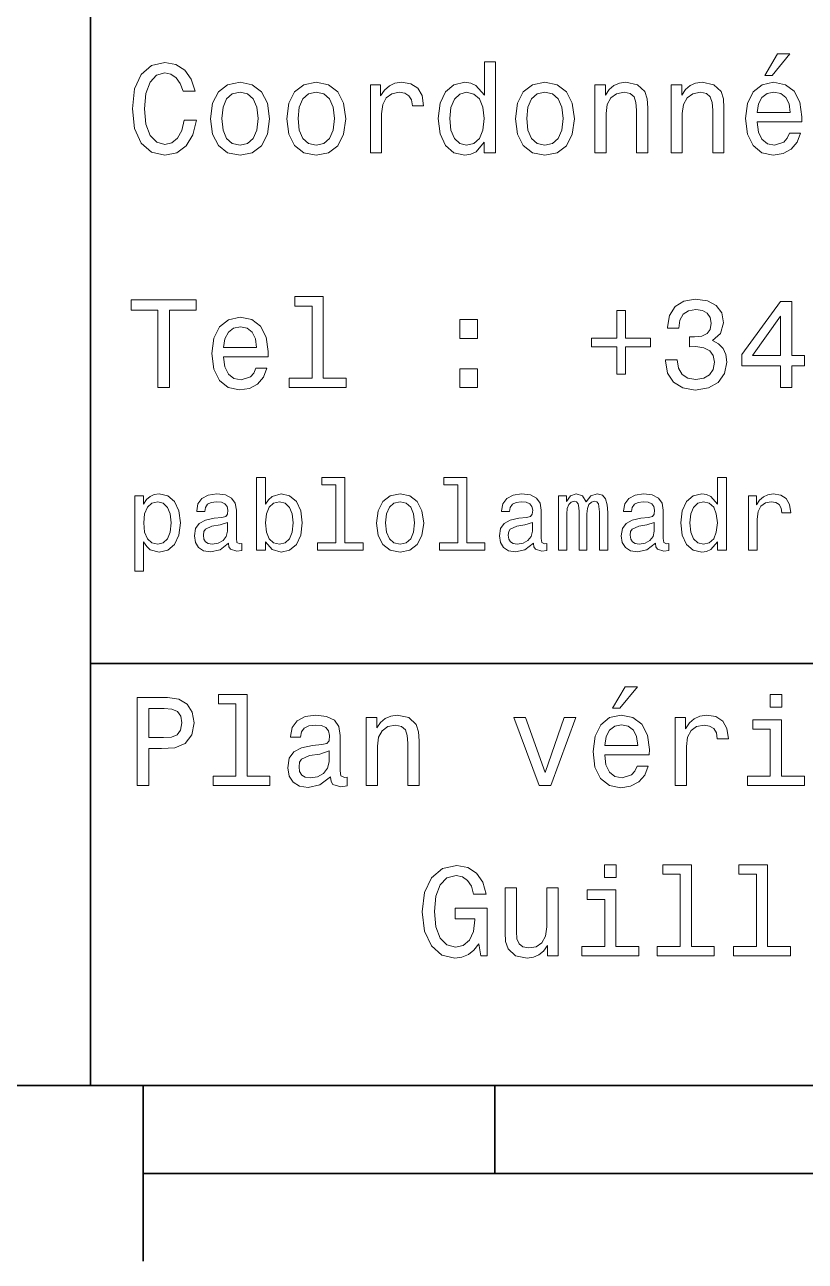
# Model space of a CAD drawing. Extents: x 0 to 297, y 0 to 210.
# Drawn here: x 95.13 to 117.33, y 5 to 40.17 of the extents above; entities that cross this region are included whole.
import ezdxf

# ---------------------------------------------------------------- set-up
doc = ezdxf.new("R2010")
doc.units = 0

msp = doc.modelspace()

# ---------------------------------------------------------------- linework, layer by layer
at = {"color": 7, "lineweight": 35}
for p, q in [((97, 10), (97, 70)), ((97, 22), (162, 22)), ((10, 10), (287, 10)), ((97, 10), (287, 10)), ((98.5, 7.5), (198.5, 7.5))]:
    msp.add_line(p, q, dxfattribs=at)
at = {"color": 7, "lineweight": 35, "ltscale": 0.125}
msp.add_line((98.5, 10), (98.5, 5), dxfattribs=at)
at = {"color": 7, "lineweight": 35, "ltscale": 0.0625}
msp.add_line((108.5, 10), (108.5, 7.5), dxfattribs=at)
at = {"color": 7, "lineweight": 13}
for points in [[(99.66787, 37.460373), (99.595818, 37.15778), (99.476944, 36.941643), (99.311241, 36.808357), (99.116714, 36.765129), (98.882568, 36.829971), (98.698845, 37.024494), (98.57637, 37.341499), (98.536743, 37.780979), (98.57637, 38.216858), (98.695244, 38.537464), (98.87896, 38.731987), (99.116714, 38.80043), (99.289627, 38.764408), (99.437317, 38.663544), (99.552597, 38.501442), (99.631844, 38.278099), (99.97406, 38.278099), (99.865997, 38.620316), (99.678673, 38.879681), (99.422913, 39.041786), (99.116714, 39.099422), (98.734871, 39.009365), (98.443085, 38.757202), (98.25576, 38.342937), (98.190926, 37.780979), (98.25576, 37.219021), (98.443085, 36.804756), (98.734871, 36.548992), (99.116714, 36.462536), (99.451729, 36.530979), (99.721901, 36.721901), (99.912827, 37.035301), (100.013687, 37.460373)], [(108.201729, 36.829971), (108.201729, 36.530979), (108.51873, 36.530979), (108.51873, 39.117435), (108.20533, 39.117435), (108.20533, 38.170029), (107.963974, 38.443802), (107.816284, 38.508644), (107.646973, 38.533859), (107.340775, 38.461815), (107.103027, 38.260086), (106.948128, 37.935879), (106.894089, 37.5), (106.948128, 37.064121), (107.103027, 36.736309), (107.340775, 36.530979), (107.646973, 36.462536), (107.816284, 36.487751), (107.967575, 36.552593)], [(116.184441, 38.728386), (116.396973, 38.728386), (116.897697, 39.340778), (116.54467, 39.340778)], [(100.413544, 37.496399), (100.471184, 37.056915), (100.636887, 36.732708), (100.899857, 36.530979), (101.252884, 36.462536), (101.602303, 36.530979), (101.865273, 36.729107), (102.030983, 37.053314), (102.092216, 37.496399), (102.030983, 37.935879), (101.865273, 38.263687), (101.602303, 38.461815), (101.252884, 38.533859), (100.899857, 38.461815), (100.636887, 38.260086), (100.471184, 37.935879)], [(102.58213, 37.496399), (102.639771, 37.056915), (102.805473, 36.732708), (103.068443, 36.530979), (103.421471, 36.462536), (103.770897, 36.530979), (104.033859, 36.729107), (104.19957, 37.053314), (104.260803, 37.496399), (104.19957, 37.935879), (104.033859, 38.263687), (103.770897, 38.461815), (103.421471, 38.533859), (103.068443, 38.461815), (102.805473, 38.260086), (102.639771, 37.935879)], [(104.963257, 36.530979), (105.280258, 36.530979), (105.280258, 37.636887), (105.312683, 37.903458), (105.409943, 38.094379), (105.568443, 38.209652), (105.780983, 38.249279), (105.939484, 38.224064), (106.058357, 38.152016), (106.130402, 38.029537), (106.155617, 37.863831), (106.476227, 37.863831), (106.432999, 38.155621), (106.314117, 38.364552), (106.115997, 38.490635), (105.845825, 38.533859), (105.662102, 38.505043), (105.503601, 38.432995), (105.363113, 38.310516), (105.251442, 38.144814), (105.251442, 38.465416), (104.963257, 38.465416)], [(109.087898, 37.496399), (109.145531, 37.056915), (109.311241, 36.732708), (109.574203, 36.530979), (109.927231, 36.462536), (110.276657, 36.530979), (110.539627, 36.729107), (110.70533, 37.053314), (110.766571, 37.496399), (110.70533, 37.935879), (110.539627, 38.263687), (110.276657, 38.461815), (109.927231, 38.533859), (109.574203, 38.461815), (109.311241, 38.260086), (109.145531, 37.935879)], [(111.350143, 36.530979), (111.667145, 36.530979), (111.667145, 37.647694), (111.69957, 37.903458), (111.804031, 38.090778), (111.966141, 38.206051), (112.182274, 38.249279), (112.355186, 38.213257), (112.463257, 38.115993), (112.517288, 37.953888), (112.535301, 37.737751), (112.535301, 36.530979), (112.852303, 36.530979), (112.852303, 37.802593), (112.837898, 38.058357), (112.773056, 38.270893), (112.560516, 38.465416), (112.229103, 38.533859), (112.045387, 38.508644), (111.890488, 38.440201), (111.757202, 38.324928), (111.65274, 38.170029), (111.65274, 38.465416), (111.350143, 38.465416)], [(113.51873, 36.530979), (113.835732, 36.530979), (113.835732, 37.647694), (113.868156, 37.903458), (113.972626, 38.090778), (114.134727, 38.206051), (114.350861, 38.249279), (114.523773, 38.213257), (114.631844, 38.115993), (114.685883, 37.953888), (114.703888, 37.737751), (114.703888, 36.530979), (115.020889, 36.530979), (115.020889, 37.802593), (115.006485, 38.058357), (114.941643, 38.270893), (114.729111, 38.465416), (114.39769, 38.533859), (114.213974, 38.508644), (114.059082, 38.440201), (113.925789, 38.324928), (113.821327, 38.170029), (113.821327, 38.465416), (113.51873, 38.465416)], [(115.964699, 37.406338), (117.232712, 37.406338), (117.236313, 37.554035), (117.178673, 37.9683), (117.020172, 38.278099), (116.768013, 38.465416), (116.432999, 38.533859), (116.105186, 38.461815), (115.853027, 38.260086), (115.690918, 37.932278), (115.633286, 37.5), (115.687317, 37.056915), (115.849426, 36.732708), (116.097984, 36.530979), (116.422188, 36.462536), (116.703171, 36.509365), (116.933716, 36.631844), (117.103027, 36.826366), (117.200287, 37.085735), (116.886887, 37.085735), (116.822044, 36.941643), (116.728386, 36.833572), (116.461815, 36.747116), (116.256485, 36.786743), (116.101585, 36.912823), (116.000717, 37.118156), (115.964699, 37.395531)], [(100.737755, 37.5), (100.770172, 37.824207), (100.87104, 38.058357), (101.033142, 38.20245), (101.252884, 38.25288), (101.469017, 38.20245), (101.631126, 38.061958), (101.731987, 37.824207), (101.768013, 37.5), (101.731987, 37.172188), (101.631126, 36.934437), (101.469017, 36.790344), (101.252884, 36.743515), (101.033142, 36.790344), (100.87104, 36.934437), (100.770172, 37.172188)], [(102.906342, 37.5), (102.938759, 37.824207), (103.039627, 38.058357), (103.201729, 38.20245), (103.421471, 38.25288), (103.637611, 38.20245), (103.799713, 38.061958), (103.900574, 37.824207), (103.9366, 37.5), (103.900574, 37.172188), (103.799713, 36.934437), (103.637611, 36.790344), (103.421471, 36.743515), (103.201729, 36.790344), (103.039627, 36.934437), (102.938759, 37.172188)], [(107.701012, 38.249279), (107.909943, 38.198845), (108.068443, 38.058357), (108.162102, 37.824207), (108.198128, 37.5), (108.162102, 37.172188), (108.068443, 36.938038), (107.909943, 36.793949), (107.701012, 36.747116), (107.502884, 36.793949), (107.351585, 36.938038), (107.250717, 37.175793), (107.2183, 37.5), (107.250717, 37.820606), (107.351585, 38.054756), (107.502884, 38.198845)], [(109.412102, 37.5), (109.444527, 37.824207), (109.545387, 38.058357), (109.707489, 38.20245), (109.927231, 38.25288), (110.143372, 38.20245), (110.305473, 38.061958), (110.406342, 37.824207), (110.44236, 37.5), (110.406342, 37.172188), (110.305473, 36.934437), (110.143372, 36.790344), (109.927231, 36.743515), (109.707489, 36.790344), (109.545387, 36.934437), (109.444527, 37.172188)], [(115.964699, 37.672909), (116.004318, 37.921471), (116.101585, 38.105186), (116.249283, 38.216858), (116.443802, 38.256485), (116.634727, 38.216858), (116.782425, 38.105186), (116.872482, 37.921471), (116.9049, 37.672909)], [(103.306198, 32.170029), (103.306198, 30.116714), (102.654175, 30.116714), (102.654175, 29.850143), (104.271614, 29.850143), (104.271614, 30.116714), (103.623199, 30.116714), (103.623199, 32.4366), (102.809074, 32.4366), (102.809074, 32.170029)], [(113.356628, 30.635447), (113.356628, 30.610229), (113.414261, 30.264408), (113.583572, 30.005043), (113.850143, 29.839336), (114.203171, 29.778097), (114.577805, 29.839336), (114.858788, 29.997837), (115.038902, 30.25), (115.103745, 30.574207), (115.074928, 30.786743), (114.995674, 30.959654), (114.865997, 31.092939), (114.693085, 31.190201), (114.927231, 31.384726), (115.010086, 31.694523), (114.956055, 31.975504), (114.801147, 32.188038), (114.548988, 32.321323), (114.203171, 32.368156), (113.87896, 32.310516), (113.630402, 32.152016), (113.4683, 31.899855), (113.414261, 31.56484), (113.414261, 31.539625), (113.734871, 31.539625), (113.763687, 31.770172), (113.857346, 31.935879), (114.008644, 32.036743), (114.221184, 32.072765), (114.408501, 32.043949), (114.545387, 31.9683), (114.628242, 31.845821), (114.66066, 31.680115), (114.628242, 31.503601), (114.541786, 31.384726), (114.390488, 31.312679), (114.185158, 31.291065), (114.04467, 31.294668), (114.04467, 31.010086), (114.221184, 31.01729), (114.448128, 30.984869), (114.617432, 30.898415), (114.7183, 30.757925), (114.754318, 30.574207), (114.714699, 30.365273), (114.610229, 30.210375), (114.444527, 30.113111), (114.224785, 30.08069), (113.997841, 30.116714), (113.83213, 30.224783), (113.727661, 30.397694), (113.688042, 30.635447)], [(98.918587, 29.850143), (99.25, 29.850143), (99.25, 32.04755), (100.006485, 32.04755), (100.006485, 32.350143), (98.158501, 32.350143), (98.158501, 32.04755), (98.918587, 32.04755)], [(111.969742, 32.040344), (111.969742, 31.258644), (111.256485, 31.258644), (111.256485, 31.010086), (111.969742, 31.010086), (111.969742, 30.228386), (112.221901, 30.228386), (112.221901, 31.010086), (112.931557, 31.010086), (112.931557, 31.258644), (112.221901, 31.258644), (112.221901, 32.040344)], [(116.631126, 29.850143), (116.95533, 29.850143), (116.95533, 30.46974), (117.311958, 30.46974), (117.311958, 30.757925), (116.95533, 30.757925), (116.95533, 32.296108), (116.627518, 32.296108), (115.532425, 30.786743), (115.532425, 30.46974), (116.631126, 30.46974)], [(100.784584, 30.725504), (102.052597, 30.725504), (102.056198, 30.873198), (101.998558, 31.287464), (101.840057, 31.597261), (101.587898, 31.784582), (101.252884, 31.853025), (100.925072, 31.780979), (100.672913, 31.57925), (100.510803, 31.25144), (100.453171, 30.819164), (100.507202, 30.37608), (100.669312, 30.051872), (100.91787, 29.850143), (101.242073, 29.7817), (101.523056, 29.828529), (101.753601, 29.951008), (101.922913, 30.145533), (102.020172, 30.404898), (101.706772, 30.404898), (101.64193, 30.260807), (101.548271, 30.152737), (101.2817, 30.066282), (101.07637, 30.105907), (100.921471, 30.231987), (100.820602, 30.437319), (100.784584, 30.714697)], [(107.510086, 31.247837), (108.007202, 31.247837), (108.007202, 31.784582), (107.510086, 31.784582)], [(115.835014, 30.757925), (116.631126, 31.878241), (116.631126, 30.757925)], [(100.784584, 30.992075), (100.824211, 31.240633), (100.921471, 31.424351), (101.069168, 31.536022), (101.263687, 31.575647), (101.454613, 31.536022), (101.602303, 31.424351), (101.69236, 31.240633), (101.724785, 30.992075)], [(107.510086, 29.850143), (108.007202, 29.850143), (108.007202, 30.386887), (107.510086, 30.386887)], [(101.979828, 25.463978), (102.167145, 25.242075), (102.42363, 25.170031), (102.665703, 25.224785), (102.858788, 25.38905), (102.979828, 25.651299), (103.02594, 26), (102.979828, 26.348703), (102.855911, 26.60807), (102.665703, 26.769453), (102.42363, 26.827091), (102.170029, 26.752163), (102.066284, 26.659943), (101.979828, 26.536024), (101.979828, 27.293949), (101.726227, 27.293949), (101.726227, 25.224785), (101.979828, 25.224785)], [(103.979828, 27.080692), (103.979828, 25.438042), (103.458214, 25.438042), (103.458214, 25.224785), (104.752159, 25.224785), (104.752159, 25.438042), (104.233429, 25.438042), (104.233429, 27.293949), (103.58213, 27.293949), (103.58213, 27.080692)], [(107.44957, 27.080692), (107.44957, 25.438042), (106.927956, 25.438042), (106.927956, 25.224785), (108.221901, 25.224785), (108.221901, 25.438042), (107.703171, 25.438042), (107.703171, 27.293949), (107.051872, 27.293949), (107.051872, 27.080692)], [(114.835732, 25.463978), (114.835732, 25.224785), (115.08934, 25.224785), (115.08934, 27.293949), (114.838615, 27.293949), (114.838615, 26.536024), (114.645531, 26.755045), (114.527374, 26.806917), (114.39193, 26.827091), (114.146973, 26.769453), (113.956772, 26.60807), (113.832855, 26.348703), (113.789627, 26), (113.832855, 25.651299), (113.956772, 25.38905), (114.146973, 25.224785), (114.39193, 25.170031), (114.527374, 25.190203), (114.648415, 25.242075)], [(98.510086, 26.533142), (98.510086, 26.772335), (98.256485, 26.772335), (98.256485, 24.62536), (98.510086, 24.62536), (98.510086, 25.461096), (98.599426, 25.325649), (98.700287, 25.236313), (98.953888, 25.170031), (99.195969, 25.224785), (99.386169, 25.38905), (99.510086, 25.648417), (99.556198, 26), (99.510086, 26.348703), (99.386169, 26.60807), (99.195969, 26.769453), (98.953888, 26.827091), (98.815559, 26.809799), (98.697403, 26.755045), (98.596542, 26.662825)], [(100.925072, 25.426514), (100.925072, 25.417868), (100.939484, 25.319885), (100.982712, 25.250721), (101.164268, 25.195967), (101.305473, 25.219021), (101.305473, 25.414986), (101.244957, 25.406342), (101.164268, 25.443806), (101.149857, 25.559078), (101.149857, 26.360231), (101.115273, 26.564842), (101.014412, 26.708935), (100.838615, 26.795389), (100.590775, 26.827091), (100.348701, 26.792507), (100.170029, 26.694525), (100.05764, 26.541788), (100.020172, 26.340059), (100.020172, 26.322767), (100.247841, 26.322767), (100.268013, 26.443806), (100.331413, 26.53026), (100.435158, 26.582134), (100.58213, 26.602306), (100.723343, 26.587896), (100.824211, 26.54467), (100.884727, 26.469742), (100.9049, 26.365995), (100.893372, 26.244957), (100.84726, 26.184439), (100.731987, 26.155621), (100.515854, 26.132566), (100.268013, 26.080692), (100.092216, 25.988474), (99.988472, 25.844381), (99.956772, 25.631124), (99.985588, 25.440924), (100.074928, 25.299713), (100.219017, 25.210375), (100.41787, 25.178675), (100.685883, 25.239195)], [(105.135445, 25.99712), (105.181557, 25.645535), (105.314117, 25.386168), (105.524498, 25.224785), (105.806915, 25.170031), (106.086456, 25.224785), (106.296829, 25.383286), (106.429398, 25.642653), (106.478386, 25.99712), (106.429398, 26.348703), (106.296829, 26.610952), (106.086456, 26.769453), (105.806915, 26.827091), (105.524498, 26.769453), (105.314117, 26.60807), (105.181557, 26.348703)], [(109.599426, 25.426514), (109.599426, 25.417868), (109.613831, 25.319885), (109.657059, 25.250721), (109.838615, 25.195967), (109.979828, 25.219021), (109.979828, 25.414986), (109.919312, 25.406342), (109.838615, 25.443806), (109.824203, 25.559078), (109.824203, 26.360231), (109.789627, 26.564842), (109.688759, 26.708935), (109.51297, 26.795389), (109.265129, 26.827091), (109.023056, 26.792507), (108.844383, 26.694525), (108.731987, 26.541788), (108.694527, 26.340059), (108.694527, 26.322767), (108.922188, 26.322767), (108.94236, 26.443806), (109.00576, 26.53026), (109.109512, 26.582134), (109.256485, 26.602306), (109.397697, 26.587896), (109.498558, 26.54467), (109.559074, 26.469742), (109.579254, 26.365995), (109.567726, 26.244957), (109.521614, 26.184439), (109.406342, 26.155621), (109.190201, 26.132566), (108.94236, 26.080692), (108.766571, 25.988474), (108.662827, 25.844381), (108.631126, 25.631124), (108.659943, 25.440924), (108.749283, 25.299713), (108.893372, 25.210375), (109.092216, 25.178675), (109.360229, 25.239195)], [(110.314117, 25.224785), (110.547546, 25.224785), (110.547546, 26.259367), (110.561958, 26.414986), (110.605186, 26.527378), (110.671471, 26.59366), (110.757927, 26.619598), (110.827087, 26.596542), (110.873199, 26.538906), (110.896255, 26.440924), (110.9049, 26.311241), (110.9049, 25.224785), (111.123917, 25.224785), (111.123917, 26.259367), (111.138329, 26.412106), (111.181557, 26.524496), (111.250717, 26.59366), (111.337173, 26.619598), (111.406342, 26.596542), (111.452446, 26.538906), (111.48127, 26.311241), (111.48127, 25.224785), (111.714699, 25.224785), (111.714699, 26.293949), (111.700287, 26.515852), (111.654175, 26.685881), (111.561958, 26.789627), (111.412102, 26.827091), (111.236313, 26.769453), (111.100861, 26.602306), (110.994232, 26.766571), (110.815559, 26.827091), (110.651299, 26.769453), (110.538902, 26.60807), (110.538902, 26.772335), (110.314117, 26.772335)], [(113.06916, 25.426514), (113.06916, 25.417868), (113.083572, 25.319885), (113.126801, 25.250721), (113.308357, 25.195967), (113.44957, 25.219021), (113.44957, 25.414986), (113.389046, 25.406342), (113.308357, 25.443806), (113.293945, 25.559078), (113.293945, 26.360231), (113.259369, 26.564842), (113.158501, 26.708935), (112.982712, 26.795389), (112.734871, 26.827091), (112.492798, 26.792507), (112.314117, 26.694525), (112.201729, 26.541788), (112.164261, 26.340059), (112.164261, 26.322767), (112.39193, 26.322767), (112.412102, 26.443806), (112.475502, 26.53026), (112.579247, 26.582134), (112.726227, 26.602306), (112.867432, 26.587896), (112.9683, 26.54467), (113.028816, 26.469742), (113.048988, 26.365995), (113.03746, 26.244957), (112.991356, 26.184439), (112.876083, 26.155621), (112.659943, 26.132566), (112.412102, 26.080692), (112.236313, 25.988474), (112.132561, 25.844381), (112.100861, 25.631124), (112.129684, 25.440924), (112.219017, 25.299713), (112.363113, 25.210375), (112.561958, 25.178675), (112.829971, 25.239195)], [(115.714691, 25.224785), (115.9683, 25.224785), (115.9683, 26.10951), (115.994232, 26.322767), (116.072044, 26.475506), (116.198845, 26.567724), (116.368874, 26.599424), (116.495674, 26.579252), (116.590775, 26.521614), (116.648415, 26.423632), (116.668587, 26.291067), (116.925072, 26.291067), (116.890488, 26.524496), (116.795387, 26.691643), (116.636887, 26.792507), (116.420746, 26.827091), (116.273773, 26.804035), (116.146973, 26.746399), (116.034576, 26.648417), (115.945244, 26.515852), (115.945244, 26.772335), (115.714691, 26.772335)], [(98.91066, 25.397696), (98.740631, 25.43516), (98.616714, 25.550434), (98.538902, 25.737753), (98.51297, 26), (98.538902, 26.259367), (98.616714, 26.446688), (98.740631, 26.559078), (98.91066, 26.599424), (99.066284, 26.559078), (99.190201, 26.443806), (99.268013, 26.256485), (99.296829, 26), (99.268013, 25.740635), (99.190201, 25.550434), (99.066284, 25.43516)], [(102.766571, 26), (102.737755, 25.740635), (102.659943, 25.550434), (102.536026, 25.43516), (102.380402, 25.397696), (102.210373, 25.43516), (102.086456, 25.550434), (102.008644, 25.737753), (101.982712, 26), (102.008644, 26.259367), (102.086456, 26.446688), (102.210373, 26.559078), (102.380402, 26.599424), (102.536026, 26.559078), (102.659943, 26.443806), (102.737755, 26.256485)], [(105.394814, 26), (105.420746, 26.259367), (105.501442, 26.446688), (105.631126, 26.56196), (105.806915, 26.602306), (105.979828, 26.56196), (106.109512, 26.449568), (106.190201, 26.259367), (106.219017, 26), (106.190201, 25.737753), (106.109512, 25.547552), (105.979828, 25.432278), (105.806915, 25.394814), (105.631126, 25.432278), (105.501442, 25.547552), (105.420746, 25.737753)], [(114.435158, 26.599424), (114.602303, 26.559078), (114.729103, 26.446688), (114.804031, 26.259367), (114.832855, 26), (114.804031, 25.737753), (114.729103, 25.550434), (114.602303, 25.43516), (114.435158, 25.397696), (114.276657, 25.43516), (114.155617, 25.550434), (114.074928, 25.740635), (114.048988, 26), (114.074928, 26.256485), (114.155617, 26.443806), (114.276657, 26.559078)], [(100.896255, 25.766571), (100.861671, 25.616716), (100.769455, 25.501442), (100.631126, 25.426514), (100.461098, 25.400578), (100.351585, 25.414986), (100.273773, 25.461096), (100.224785, 25.541788), (100.210373, 25.654181), (100.221901, 25.755045), (100.268013, 25.827091), (100.452446, 25.907782), (100.685883, 25.942364), (100.896255, 26.011528)], [(109.570602, 25.766571), (109.536026, 25.616716), (109.443802, 25.501442), (109.305473, 25.426514), (109.135445, 25.400578), (109.02594, 25.414986), (108.948128, 25.461096), (108.899139, 25.541788), (108.884727, 25.654181), (108.896255, 25.755045), (108.94236, 25.827091), (109.126801, 25.907782), (109.360229, 25.942364), (109.570602, 26.011528)], [(113.040344, 25.766571), (113.00576, 25.616716), (112.913544, 25.501442), (112.775215, 25.426514), (112.605186, 25.400578), (112.495674, 25.414986), (112.41787, 25.461096), (112.368874, 25.541788), (112.354462, 25.654181), (112.365997, 25.755045), (112.412102, 25.827091), (112.596542, 25.907782), (112.829971, 25.942364), (113.040344, 26.011528)], [(101.137611, 20.850864), (101.137611, 18.79755), (100.485588, 18.79755), (100.485588, 18.530979), (102.103027, 18.530979), (102.103027, 18.79755), (101.454613, 18.79755), (101.454613, 21.117435), (100.640488, 21.117435), (100.640488, 20.850864)], [(111.84726, 20.728386), (112.059799, 20.728386), (112.560516, 21.340778), (112.207489, 21.340778)], [(116.667145, 21.117435), (116.33213, 21.117435), (116.33213, 20.757204), (116.667145, 20.757204)], [(98.324211, 18.530979), (98.655617, 18.530979), (98.655617, 19.586454), (99.023056, 19.586454), (99.394089, 19.604465), (99.689484, 19.730547), (99.880402, 19.975504), (99.945244, 20.310518), (99.894814, 20.620316), (99.750717, 20.847261), (99.51297, 20.98415), (99.188759, 21.030979), (98.324211, 21.030979)], [(99.098701, 20.724783), (99.314842, 20.703169), (99.473343, 20.634726), (99.567001, 20.508644), (99.599426, 20.310518), (99.5634, 20.101583), (99.466141, 19.975504), (99.30043, 19.910662), (99.073486, 19.892651), (98.655617, 19.892651), (98.655617, 20.724783)], [(103.824928, 18.78314), (103.824928, 18.772333), (103.842941, 18.649855), (103.896973, 18.5634), (104.123917, 18.494957), (104.30043, 18.523775), (104.30043, 18.768732), (104.224785, 18.757925), (104.123917, 18.804754), (104.105911, 18.948847), (104.105911, 19.950287), (104.062683, 20.206051), (103.9366, 20.386166), (103.716858, 20.494236), (103.407059, 20.533861), (103.104469, 20.490633), (102.881126, 20.368155), (102.740631, 20.177233), (102.693802, 19.925072), (102.693802, 19.903458), (102.978386, 19.903458), (103.003601, 20.054754), (103.082855, 20.162823), (103.21254, 20.227665), (103.396255, 20.252882), (103.572769, 20.234869), (103.698845, 20.180836), (103.774498, 20.087175), (103.799713, 19.957493), (103.785301, 19.806194), (103.727669, 19.730547), (103.583572, 19.694523), (103.3134, 19.665705), (103.003601, 19.600864), (102.783859, 19.48559), (102.654175, 19.305475), (102.614555, 19.038904), (102.650574, 18.801151), (102.762245, 18.62464), (102.94236, 18.512968), (103.190926, 18.473343), (103.52594, 18.54899)], [(104.844383, 18.530979), (105.161385, 18.530979), (105.161385, 19.647694), (105.193802, 19.903458), (105.298271, 20.090778), (105.460373, 20.206051), (105.676514, 20.249279), (105.849426, 20.213255), (105.957497, 20.115993), (106.011528, 19.95389), (106.029541, 19.737751), (106.029541, 18.530979), (106.346542, 18.530979), (106.346542, 19.802593), (106.33213, 20.058357), (106.267288, 20.270893), (106.054756, 20.465418), (105.723343, 20.533861), (105.539627, 20.508644), (105.384727, 20.440201), (105.251442, 20.324926), (105.146973, 20.170029), (105.146973, 20.465418), (104.844383, 20.465418)], [(109.761528, 18.530979), (110.096542, 18.530979), (110.802597, 20.465418), (110.474785, 20.465418), (109.930832, 18.905619), (109.376083, 20.465418), (109.04467, 20.465418)], [(111.627518, 19.40634), (112.895531, 19.40634), (112.899132, 19.554033), (112.841499, 19.9683), (112.682999, 20.278097), (112.430832, 20.465418), (112.095825, 20.533861), (111.768013, 20.461815), (111.515854, 20.260086), (111.353745, 19.932276), (111.296112, 19.5), (111.350143, 19.056915), (111.512245, 18.732708), (111.760803, 18.530979), (112.085014, 18.462536), (112.365997, 18.509365), (112.596542, 18.631844), (112.765854, 18.826368), (112.863113, 19.085733), (112.549713, 19.085733), (112.484871, 18.941643), (112.391212, 18.833572), (112.124641, 18.747118), (111.919312, 18.786743), (111.764412, 18.912823), (111.663544, 19.118155), (111.627518, 19.395533)], [(113.637604, 18.530979), (113.954613, 18.530979), (113.954613, 19.636887), (113.98703, 19.903458), (114.08429, 20.094379), (114.242798, 20.209654), (114.45533, 20.249279), (114.613831, 20.224062), (114.732712, 20.152016), (114.804756, 20.029537), (114.829971, 19.863832), (115.150574, 19.863832), (115.107346, 20.155619), (114.988472, 20.364553), (114.790344, 20.490633), (114.520172, 20.533861), (114.336456, 20.505043), (114.177956, 20.432997), (114.03746, 20.310518), (113.925789, 20.144812), (113.925789, 20.465418), (113.637604, 20.465418)], [(116.656342, 18.79755), (116.656342, 20.400576), (115.842216, 20.400576), (115.842216, 20.130404), (116.33934, 20.130404), (116.33934, 18.79755), (115.690918, 18.79755), (115.690918, 18.530979), (117.311958, 18.530979), (117.311958, 18.79755)], [(111.627518, 19.672911), (111.667145, 19.921469), (111.764412, 20.105186), (111.912102, 20.216858), (112.106628, 20.256483), (112.297546, 20.216858), (112.445244, 20.105186), (112.535301, 19.921469), (112.567726, 19.672911)], [(103.788902, 19.208212), (103.745674, 19.020893), (103.630402, 18.876801), (103.457489, 18.78314), (103.244957, 18.750719), (103.10807, 18.768732), (103.010803, 18.826368), (102.94957, 18.927233), (102.931557, 19.067722), (102.945969, 19.193804), (103.003601, 19.283861), (103.234146, 19.384726), (103.52594, 19.427954), (103.788902, 19.514408)], [(108.046104, 14.025577), (108.107346, 13.690562), (108.28746, 13.690562), (108.28746, 15.041427), (107.376076, 15.041427), (107.376076, 14.73523), (107.938034, 14.73523), (107.938034, 14.713617), (107.894806, 14.382205), (107.779533, 14.137248), (107.60302, 13.982349), (107.383278, 13.931917), (107.138321, 13.996758), (106.947403, 14.191282), (106.824921, 14.511888), (106.781693, 14.951369), (106.82132, 15.387248), (106.943802, 15.707853), (107.138321, 15.902378), (107.401291, 15.970821), (107.581406, 15.934798), (107.729103, 15.833934), (107.837173, 15.664625), (107.898407, 15.43768), (108.255035, 15.43768), (108.161377, 15.783502), (107.984863, 16.042868), (107.736305, 16.201368), (107.422905, 16.259007), (107.012245, 16.168949), (106.702446, 15.90598), (106.504318, 15.491714), (106.435875, 14.940562), (106.504318, 14.385807), (106.702446, 13.971542), (106.994232, 13.708573), (107.361664, 13.622118), (107.567001, 13.650937), (107.750717, 13.722983), (107.909218, 13.849064)], [(111.958206, 16.277018), (111.623192, 16.277018), (111.623192, 15.916787), (111.958206, 15.916787)], [(113.777374, 16.010447), (113.777374, 13.957133), (113.125359, 13.957133), (113.125359, 13.690562), (114.74279, 13.690562), (114.74279, 13.957133), (114.094376, 13.957133), (114.094376, 16.277018), (113.280258, 16.277018), (113.280258, 16.010447)], [(115.945961, 16.010447), (115.945961, 13.957133), (115.293945, 13.957133), (115.293945, 13.690562), (116.911377, 13.690562), (116.911377, 13.957133), (116.262962, 13.957133), (116.262962, 16.277018), (115.448845, 16.277018), (115.448845, 16.010447)], [(110.301147, 15.625), (109.984146, 15.625), (109.984146, 14.508286), (109.94812, 14.248919), (109.843658, 14.0616), (109.681549, 13.946326), (109.469017, 13.910303), (109.299706, 13.939121), (109.191635, 14.025577), (109.130402, 14.173271), (109.11599, 14.382205), (109.11599, 15.625), (108.798988, 15.625), (108.798988, 14.353387), (108.809792, 14.097623), (108.878235, 13.885087), (109.087173, 13.690562), (109.422188, 13.622118), (109.602303, 13.647335), (109.757202, 13.712176), (109.890488, 13.823848), (109.998558, 13.985951), (109.998558, 13.690562), (110.301147, 13.690562)], [(111.947403, 13.957133), (111.947403, 15.560159), (111.133278, 15.560159), (111.133278, 15.289986), (111.630402, 15.289986), (111.630402, 13.957133), (110.981987, 13.957133), (110.981987, 13.690562), (112.60302, 13.690562), (112.60302, 13.957133)]]:
    msp.add_lwpolyline(points, close=True, dxfattribs=at)

doc.saveas('drawing.dxf')
